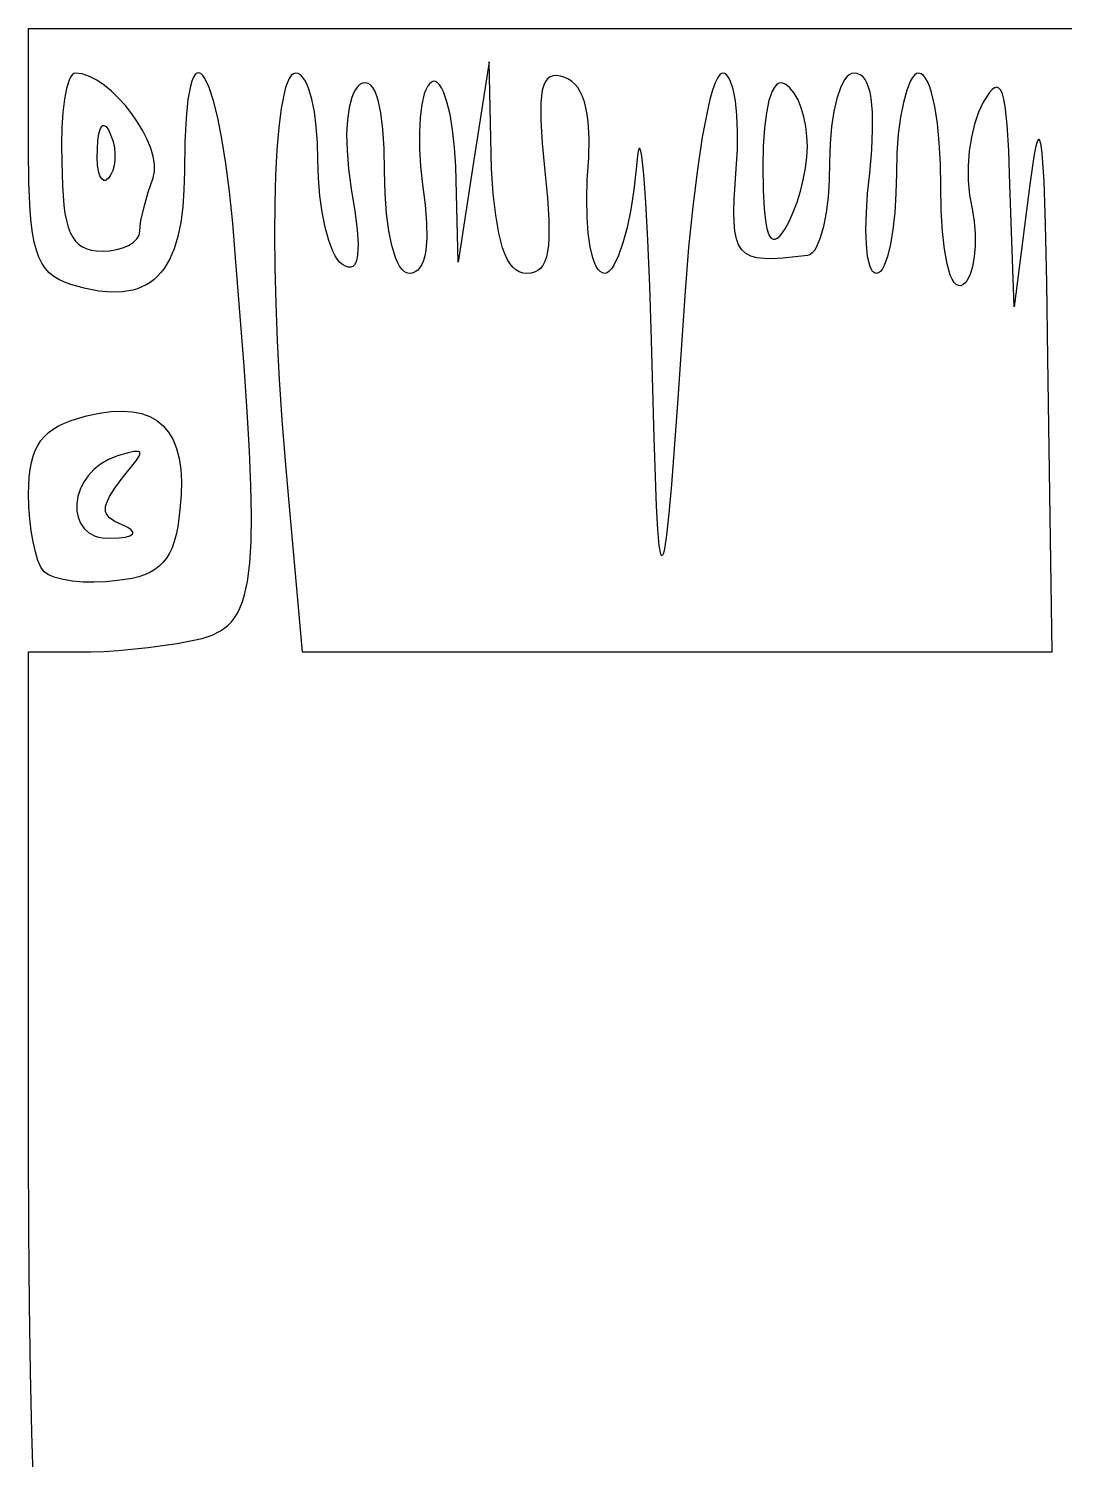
# Model space of a CAD drawing. Extents: x 27 to 7227, y -6929 to 395.
# Drawn here: x 27 to 397, y -6423 to -5913 of the extents above; entities that cross this region are included whole.
import ezdxf

# ---------------------------------------------------------------- set-up
doc = ezdxf.new("R2010")
doc.units = 0

msp = doc.modelspace()

# ---------------------------------------------------------------- linework, layer by layer
at = {"layer": 'Layer 1'}
for p, q in [((27.4645, -5955.89555), (27.4645, -5913.03305)), ((27.4645, -5913.03305), (3627.1245, -5913.03305)), ((43.543871, -5929.072519), (42.980533, -5929.555822)), ((44.1293, -5928.9078), (43.543871, -5929.072519)), ((46.577777, -5929.204681), (44.1293, -5928.9078)), ((49.132065, -5930.055015), (46.577777, -5929.204681)), ((87.547638, -5928.909673), (86.90766, -5929.435437)), ((88.217847, -5928.789117), (87.547638, -5928.909673)), ((88.914217, -5929.067227), (88.217847, -5928.789117)), ((89.632679, -5929.737464), (88.914217, -5929.067227)), ((121.917047, -5929.11963), (121.161787, -5929.747377)), ((122.7146, -5928.9077), (121.917047, -5929.11963)), ((123.588578, -5929.072225), (122.7146, -5928.9077)), ((124.423023, -5929.554172), (123.588578, -5929.072225)), ((191.77085, -5924.9389), (186.2146, -5960.6577)), ((192.5646, -5963.0389), (191.77085, -5924.9389)), ((274.665787, -5929.009196), (274.213005, -5929.310389)), ((275.1145, -5928.9077), (274.665787, -5929.009196)), ((275.839456, -5929.08172), (275.1145, -5928.9077)), ((276.523716, -5929.592927), (275.839456, -5929.08172)), ((321.062858, -5929.063698), (320.203221, -5929.523164)), ((321.94575, -5928.9077), (321.062858, -5929.063698)), ((323.080758, -5929.047227), (321.94575, -5928.9077)), ((324.105308, -5929.465808), (323.080758, -5929.047227)), ((344.221328, -5929.090828), (343.48397, -5929.628586)), ((344.9645, -5928.9077), (344.221328, -5929.090828)), ((345.838478, -5929.118152), (344.9645, -5928.9077)), ((346.672923, -5929.735554), (345.838478, -5929.118152)), ((41.934085, -5931.413073), (41.017862, -5934.349328)), ((42.442775, -5930.341433), (41.934085, -5931.413073)), ((42.980533, -5929.555822), (42.442775, -5930.341433)), ((51.749142, -5931.398341), (49.132065, -5930.055015)), ((54.385988, -5933.174198), (51.749142, -5931.398341)), ((56.999583, -5935.322126), (54.385988, -5933.174198)), ((85.209805, -5933.509377), (84.303662, -5938.371278)), ((85.734674, -5931.728749), (85.209805, -5933.509377)), ((86.301982, -5930.372949), (85.734674, -5931.728749)), ((86.90766, -5929.435437), (86.301982, -5930.372949)), ((90.369162, -5930.793287), (89.632679, -5929.737464)), ((91.879918, -5934.035533), (90.369162, -5930.793287)), ((93.413929, -5938.741641), (91.879918, -5934.035533)), ((119.154131, -5934.004895), (118.572407, -5936.175281)), ((119.779893, -5932.202073), (119.154131, -5934.004895)), ((120.449257, -5930.77888), (119.779893, -5932.202073)), ((121.161787, -5929.747377), (120.449257, -5930.77888)), ((125.21561, -5930.336101), (124.423023, -5929.554172)), ((125.964014, -5931.40057), (125.21561, -5930.336101)), ((126.665909, -5932.73014), (125.964014, -5931.40057)), ((127.31897, -5934.307368), (126.665909, -5932.73014)), ((128.469287, -5938.135037), (127.31897, -5934.307368)), ((144.877976, -5933.731487), (144.099341, -5934.805064)), ((145.73335, -5932.8765), (144.877976, -5933.731487)), ((146.747048, -5932.448038), (145.73335, -5932.8765)), ((147.703772, -5932.350951), (146.747048, -5932.448038)), ((148.602361, -5932.58175), (147.703772, -5932.350951)), ((149.441651, -5933.136948), (148.602361, -5932.58175)), ((150.220479, -5934.013057), (149.441651, -5933.136948)), ((150.937683, -5935.206588), (150.220479, -5934.013057)), ((169.75979, -5933.61904), (169.16254, -5934.84009)), ((170.417502, -5932.693322), (169.75979, -5933.61904)), ((171.13335, -5932.0827), (170.417502, -5932.693322)), ((171.876715, -5931.81974), (171.13335, -5932.0827)), ((172.61543, -5931.913732), (171.876715, -5931.81974)), ((173.344843, -5932.349563), (172.61543, -5931.913732)), ((174.060303, -5933.112116), (173.344843, -5932.349563)), ((174.75716, -5934.186276), (174.060303, -5933.112116)), ((175.430762, -5935.556929), (174.75716, -5934.186276)), ((211.201269, -5933.250264), (210.72165, -5934.960044)), ((211.823903, -5931.904416), (211.201269, -5933.250264)), ((212.593039, -5930.905059), (211.823903, -5931.904416)), ((213.512166, -5930.234751), (212.593039, -5930.905059)), ((214.584772, -5929.876052), (213.512166, -5930.234751)), ((215.814346, -5929.811521), (214.584772, -5929.876052)), ((217.204376, -5930.023717), (215.814346, -5929.811521)), ((218.75835, -5930.4952), (217.204376, -5930.023717)), ((220.050907, -5931.053507), (218.75835, -5930.4952)), ((221.248121, -5931.836218), (220.050907, -5931.053507)), ((222.347666, -5932.844494), (221.248121, -5931.836218)), ((223.347217, -5934.079498), (222.347666, -5932.844494)), ((224.244449, -5935.542395), (223.347217, -5934.079498)), ((272.372811, -5932.4133), (271.443414, -5935.034458)), ((273.297559, -5930.492099), (272.372811, -5932.4133)), ((274.213005, -5929.310389), (273.297559, -5930.492099)), ((277.163794, -5930.425045), (276.523716, -5929.592927)), ((277.756199, -5931.561794), (277.163794, -5930.425045)), ((278.784043, -5934.684076), (277.756199, -5931.561794)), ((293.384191, -5934.124484), (292.73113, -5935.332161)), ((294.086086, -5933.223765), (293.384191, -5934.124484)), ((294.83449, -5932.639305), (294.086086, -5933.223765)), ((295.627077, -5932.380406), (294.83449, -5932.639305)), ((296.461522, -5932.456371), (295.627077, -5932.380406)), ((297.3355, -5932.8765), (296.461522, -5932.456371)), ((298.209478, -5933.413862), (297.3355, -5932.8765)), ((299.043923, -5934.124471), (298.209478, -5933.413862)), ((300.584914, -5936.014272), (299.043923, -5934.124471)), ((317.090232, -5934.139926), (315.794187, -5937.936587)), ((317.810344, -5932.59448), (317.090232, -5934.139926)), ((318.572312, -5931.301345), (317.810344, -5932.59448)), ((319.371489, -5930.27331), (318.572312, -5931.301345)), ((320.203221, -5929.523164), (319.371489, -5930.27331)), ((325.020562, -5930.163442), (324.105308, -5929.465808)), ((325.827684, -5931.14013), (325.020562, -5930.163442)), ((326.527835, -5932.395871), (325.827684, -5931.14013)), ((327.122178, -5933.930665), (326.527835, -5932.395871)), ((327.611877, -5935.744512), (327.122178, -5933.930665)), ((342.049949, -5931.698228), (340.708946, -5934.9771)), ((342.758239, -5930.503533), (342.049949, -5931.698228)), ((343.48397, -5929.628586), (342.758239, -5930.503533)), ((347.46551, -5930.738979), (346.672923, -5929.735554)), ((348.213914, -5932.107497), (347.46551, -5930.738979)), ((348.915809, -5933.820179), (348.213914, -5932.107497)), ((349.56887, -5935.856097), (348.915809, -5933.820179)), ((372.038816, -5934.104233), (371.152243, -5934.749348)), ((372.846325, -5933.919555), (372.038816, -5934.104233)), ((373.578257, -5934.217406), (372.846325, -5933.919555)), ((374.238101, -5935.019878), (373.578257, -5934.217406)), ((40.259769, -5938.234363), (39.687711, -5942.937951)), ((41.017862, -5934.349328), (40.259769, -5938.234363)), ((59.546904, -5937.781661), (56.999583, -5935.322126)), ((61.984931, -5940.492344), (59.546904, -5937.781661)), ((84.303662, -5938.371278), (83.616109, -5945.010976)), ((94.938638, -5944.859289), (93.413929, -5938.741641)), ((118.572407, -5936.175281), (117.542816, -5941.570497)), ((129.396363, -5942.744053), (128.469287, -5938.135037)), ((142.781592, -5937.58939), (141.798706, -5941.192269)), ((143.399772, -5936.092582), (142.781592, -5937.58939)), ((144.099341, -5934.805064), (143.399772, -5936.092582)), ((151.592101, -5936.714052), (150.937683, -5935.206588)), ((152.182569, -5938.531962), (151.592101, -5936.714052)), ((153.167005, -5943.085167), (152.182569, -5938.531962)), ((168.628077, -5936.336704), (167.756812, -5940.077561)), ((169.16254, -5934.84009), (168.628077, -5936.336704)), ((176.6896, -5939.12725), (175.430762, -5935.556929)), ((177.79961, -5943.702159), (176.6896, -5939.12725)), ((210.381556, -5937.051195), (210.1775, -5939.541159)), ((210.72165, -5934.960044), (210.381556, -5937.051195)), ((225.037037, -5937.234346), (224.244449, -5935.542395)), ((225.722654, -5939.156514), (225.037037, -5937.234346)), ((226.298975, -5941.310062), (225.722654, -5939.156514)), ((270.514017, -5938.31604), (269.589272, -5942.218515)), ((271.443414, -5935.034458), (270.514017, -5938.31604)), ((279.579344, -5938.82955), (278.784043, -5934.684076)), ((280.114195, -5943.867993), (279.579344, -5938.82955)), ((291.580812, -5938.631181), (290.653737, -5943.04641)), ((292.73113, -5935.332161), (291.580812, -5938.631181)), ((301.93987, -5938.44358), (300.584914, -5936.014272)), ((303.090187, -5941.310075), (301.93987, -5938.44358)), ((315.794187, -5937.936587), (314.721385, -5942.589013)), ((327.998094, -5937.837412), (327.611877, -5935.744512)), ((328.464732, -5942.860371), (327.998094, -5937.837412)), ((339.507469, -5939.325675), (338.492027, -5944.604429)), ((340.708946, -5934.9771), (339.507469, -5939.325675)), ((350.719187, -5940.813925), (349.56887, -5935.856097)), ((367.98325, -5939.2264), (366.315135, -5942.849435)), ((370.183116, -5935.832809), (367.98325, -5939.2264)), ((371.152243, -5934.749348), (370.183116, -5935.832809)), ((374.829344, -5936.349063), (374.238101, -5935.019878)), ((375.355474, -5938.227051), (374.829344, -5936.349063)), ((375.819981, -5940.675936), (375.355474, -5938.227051)), ((39.687711, -5942.937951), (39.329593, -5948.32987)), ((64.270644, -5943.393713), (61.984931, -5940.492344)), ((66.361021, -5946.425306), (64.270644, -5943.393713)), ((117.542816, -5941.570497), (116.694609, -5948.291214)), ((130.081592, -5947.994886), (129.396363, -5942.744053)), ((141.798706, -5941.192269), (141.169287, -5945.576494)), ((153.88169, -5948.838295), (153.167005, -5943.085167)), ((167.756812, -5940.077561), (167.1646, -5944.683481)), ((178.723584, -5949.160734), (177.79961, -5943.702159)), ((210.1775, -5939.541159), (210.163547, -5945.78729)), ((226.763675, -5943.696155), (226.298975, -5941.310062)), ((227.114429, -5946.315953), (226.763675, -5943.696155)), ((269.589272, -5942.218515), (267.772337, -5951.728012)), ((280.360691, -5949.669181), (280.114195, -5943.867993)), ((290.653737, -5943.04641), (289.968508, -5948.503432)), ((304.017263, -5944.511436), (303.090187, -5941.310075)), ((304.702492, -5947.945341), (304.017263, -5944.511436)), ((314.721385, -5942.589013), (313.909031, -5947.994886)), ((328.531395, -5948.999539), (328.464732, -5942.860371)), ((351.646263, -5946.81355), (350.719187, -5940.813925)), ((366.315135, -5942.849435), (364.907469, -5947.077084)), ((376.578074, -5947.374761), (375.819981, -5940.675936)), ((39.329593, -5948.32987), (39.213321, -5954.279895)), ((52.480277, -5950.579395), (52.950016, -5948.881824)), ((52.950016, -5948.881824), (53.559281, -5947.863281)), ((53.559281, -5947.863281), (53.907516, -5947.617366)), ((53.907516, -5947.617366), (54.280167, -5947.551672)), ((54.280167, -5947.551672), (54.673748, -5947.669688)), ((54.673748, -5947.669688), (55.08477, -5947.974902)), ((55.08477, -5947.974902), (55.945182, -5949.160876)), ((55.945182, -5949.160876), (56.8335, -5951.1375)), ((68.213041, -5949.526662), (66.361021, -5946.425306)), ((69.783683, -5952.637321), (68.213041, -5949.526662)), ((83.616109, -5945.010976), (83.179703, -5953.480793)), ((96.421489, -5952.336155), (94.938638, -5944.859289)), ((116.694609, -5948.291214), (116.031274, -5956.240929)), ((130.506372, -5953.748011), (130.081592, -5947.994886)), ((141.169287, -5945.576494), (140.911939, -5950.704857)), ((154.317322, -5955.763442), (153.88169, -5948.838295)), ((167.1646, -5944.683481), (166.870044, -5949.996335)), ((179.424317, -5955.382055), (178.723584, -5949.160734)), ((210.163547, -5945.78729), (210.651882, -5953.837961)), ((227.464795, -5952.26132), (227.114429, -5946.315953)), ((289.968508, -5948.503432), (289.543728, -5954.927834)), ((305.127272, -5951.509469), (304.702492, -5947.945341)), ((313.909031, -5947.994886), (313.394334, -5954.051887)), ((328.207383, -5956.254916), (328.531395, -5948.999539)), ((338.492027, -5944.604429), (337.709129, -5950.673834)), ((352.331492, -5953.687541), (351.646263, -5946.81355)), ((364.907469, -5947.077084), (363.797459, -5951.76982)), ((377.131529, -5956.622271), (376.578074, -5947.374761)), ((39.213321, -5954.279895), (39.3668, -5960.6578)), ((52.071, -5955.9), (52.17797, -5952.928088)), ((52.17797, -5952.928088), (52.480277, -5950.579395)), ((56.8335, -5951.1375), (57.580741, -5953.283106)), ((57.580741, -5953.283106), (58.04893, -5955.503126)), ((71.029927, -5955.69682), (69.783683, -5952.637321)), ((83.179703, -5953.480793), (83.027, -5963.83305)), ((97.829927, -5961.119916), (96.421489, -5952.336155)), ((130.6521, -5959.8639), (130.506372, -5953.748011)), ((140.911939, -5950.704857), (141.045264, -5956.540151)), ((166.870044, -5949.996335), (166.891748, -5955.857993)), ((210.651882, -5953.837961), (211.6146, -5963.8327)), ((227.33147, -5959.155468), (227.464795, -5952.26132)), ((267.772337, -5951.728012), (266.029817, -5963.246689)), ((280.290928, -5956.102891), (280.360691, -5949.669181)), ((305.273, -5955.1015), (305.127272, -5951.509469)), ((313.394334, -5954.051887), (313.2145, -5960.6577)), ((337.709129, -5950.673834), (337.205284, -5957.394367)), ((352.756272, -5961.268468), (352.331492, -5953.687541)), ((363.797459, -5951.76982), (363.022312, -5956.788119)), ((387.206883, -5953.377503), (386.643739, -5955.422148)), ((387.470869, -5952.80886), (387.206883, -5953.377503)), ((387.723518, -5952.546739), (387.470869, -5952.80886)), ((387.965121, -5952.594192), (387.723518, -5952.546739)), ((388.19597, -5952.954272), (387.965121, -5952.594192)), ((388.626564, -5954.62452), (388.19597, -5952.954272)), ((389.017625, -5957.5819), (388.626564, -5954.62452)), ((27.591622, -5968.068467), (27.4645, -5955.89555)), ((51.915971, -5958.980449), (52.071, -5955.9)), ((52.021391, -5961.642314), (51.915971, -5958.980449)), ((52.071, -5955.9), (52.071, -5955.9)), ((58.04893, -5955.503126), (58.256669, -5957.723147)), ((58.256669, -5957.723147), (58.222562, -5959.868756)), ((71.908752, -5958.644699), (71.029927, -5955.69682)), ((72.377136, -5961.420496), (71.908752, -5958.644699)), ((116.031274, -5956.240929), (115.5563, -5965.323134)), ((141.045264, -5956.540151), (141.587867, -5963.045168)), ((154.4646, -5963.8327), (154.317322, -5955.763442)), ((166.891748, -5955.857993), (167.248316, -5962.110325)), ((179.8646, -5962.2452), (179.424317, -5955.382055)), ((226.69585, -5967.0077), (227.33147, -5959.155468)), ((244.787769, -5957.265623), (244.15835, -5963.0389)), ((245.12457, -5956.027719), (244.787769, -5957.265623)), ((245.297476, -5955.806707), (245.12457, -5956.027719)), ((245.472998, -5955.845562), (245.297476, -5955.806707)), ((245.830729, -5956.686598), (245.472998, -5955.845562)), ((246.195435, -5958.51827), (245.830729, -5956.686598)), ((246.936475, -5965.0233), (246.195435, -5958.51827)), ((279.877, -5963.0389), (280.290928, -5956.102891)), ((289.543728, -5954.927834), (289.398, -5962.2452)), ((304.590871, -5962.815666), (305.094716, -5958.837608)), ((305.094716, -5958.837608), (305.273, -5955.1014)), ((305.273, -5955.1014), (305.273, -5955.1015)), ((327.502, -5964.6265), (328.207383, -5956.254916)), ((337.205284, -5957.394367), (337.027, -5964.6265)), ((363.022312, -5956.788119), (362.619236, -5961.992452)), ((377.50825, -5968.5952), (377.131529, -5956.622271)), ((386.031761, -5958.656257), (384.652, -5968.5952)), ((386.643739, -5955.422148), (386.031761, -5958.656257)), ((389.690452, -5967.455721), (389.017625, -5957.5819)), ((39.3668, -5960.6578), (39.52493, -5969.086729)), ((52.350053, -5963.839088), (52.021391, -5961.642314)), ((52.86475, -5965.524262), (52.350053, -5963.839088)), ((57.503227, -5963.639084), (56.855204, -5965.114975)), ((57.965214, -5961.86554), (57.503227, -5963.639084)), ((58.222562, -5959.868756), (57.965214, -5961.86554)), ((71.9105, -5966.214), (72.392059, -5963.96375)), ((72.392059, -5963.96375), (72.377136, -5961.420496)), ((83.027, -5963.83305), (82.886311, -5970.531487)), ((99.131396, -5971.158251), (97.829927, -5961.119916)), ((130.831934, -5966.350328), (130.6521, -5959.8639)), ((141.587867, -5963.045168), (142.55835, -5970.1827)), ((154.644434, -5971.782602), (154.4646, -5963.8327)), ((167.248316, -5962.110325), (167.95835, -5968.5952)), ((180.65835, -5996.3765), (179.8646, -5962.2452)), ((186.2146, -5960.6577), (180.65835, -5996.3765)), ((193.240528, -5971.934512), (192.5646, -5963.0389)), ((211.6146, -5963.8327), (212.578882, -5973.377839)), ((244.15835, -5963.0389), (243.387854, -5970.567125)), ((266.029817, -5963.246689), (264.398917, -5976.458286)), ((279.210386, -5973.842908), (279.877, -5963.0389)), ((289.398, -5962.2452), (289.511171, -5970.622971)), ((303.807973, -5966.905346), (304.590871, -5962.815666)), ((313.2145, -5960.6577), (313.068772, -5967.07126)), ((326.757859, -5971.858633), (327.502, -5964.6265)), ((337.027, -5964.6265), (336.882823, -5971.858633)), ((352.902, -5969.3889), (352.756272, -5961.268468)), ((362.619236, -5961.992452), (362.625437, -5967.243295)), ((28.035, -5977.971751), (27.591622, -5968.068467)), ((39.52493, -5969.086729), (40.036527, -5975.999478)), ((53.528275, -5966.651329), (52.86475, -5965.524262)), ((54.303422, -5967.17378), (53.528275, -5966.651329)), ((54.721226, -5967.19374), (54.303422, -5967.17378)), ((55.152982, -5967.045106), (54.721226, -5967.19374)), ((56.03975, -5966.2188), (55.152982, -5967.045106)), ((56.855204, -5965.114975), (56.03975, -5966.2188)), ((70.16177, -5971.311363), (71.9105, -5966.214)), ((115.5563, -5965.323134), (115.273175, -5975.441325)), ((131.346631, -5972.613517), (130.831934, -5966.350328)), ((167.95835, -5968.5952), (168.925733, -5975.884678)), ((226.545472, -5973.909604), (226.69585, -5967.0077)), ((247.677515, -5975.100205), (246.936475, -5965.0233)), ((302.792531, -5970.976425), (303.807973, -5966.905346)), ((313.068772, -5967.07126), (312.643992, -5973.122048)), ((353.047728, -5977.8566), (352.902, -5969.3889)), ((362.625437, -5967.243295), (363.078123, -5972.401119)), ((379.09575, -6012.2514), (377.50825, -5968.5952)), ((384.652, -5968.5952), (379.09575, -6012.2514)), ((390.233055, -5982.771072), (389.690452, -5967.455721)), ((68.636281, -5976.631969), (70.16177, -5971.311363)), ((82.886311, -5970.531487), (82.459595, -5976.641585)), ((100.293339, -5982.398836), (99.131396, -5971.158251)), ((132.158985, -5978.504638), (131.346631, -5972.613517)), ((142.55835, -5970.1827), (143.821839, -5978.114015)), ((155.159131, -5978.91395), (154.644434, -5971.782602)), ((194.102491, -5979.583677), (193.240528, -5971.934512)), ((212.578882, -5973.377839), (213.078077, -5981.257972)), ((226.683448, -5980.253403), (226.545472, -5973.909604)), ((243.387854, -5970.567125), (242.310401, -5977.574455)), ((248.399952, -5988.488538), (247.677515, -5975.100205)), ((279.092178, -5978.252529), (279.210386, -5973.842908)), ((289.511171, -5970.622971), (289.856887, -5977.326436)), ((300.250051, -5978.541872), (301.591054, -5974.898675)), ((301.591054, -5974.898675), (302.792531, -5970.976425)), ((312.643992, -5973.122048), (311.958763, -5978.670541)), ((326.311375, -5978.579166), (326.757859, -5971.858633)), ((336.882823, -5971.858633), (336.468895, -5978.579166)), ((363.078123, -5972.401119), (364.0145, -5977.3264)), ((28.404354, -5982.153671), (28.035, -5977.971751)), ((40.036527, -5975.999478), (40.442316, -5978.925074)), ((40.442316, -5978.925074), (40.957401, -5981.51697)), ((67.557277, -5981.50609), (68.636281, -5976.631969)), ((82.459595, -5976.641585), (81.739873, -5982.170322)), ((115.273175, -5975.441325), (115.185388, -5986.498997)), ((133.231787, -5983.874862), (132.158985, -5978.504638)), ((143.821839, -5978.114015), (144.629541, -5984.668666)), ((155.971485, -5985.152329), (155.159131, -5978.91395)), ((168.925733, -5975.884678), (169.446631, -5982.262583)), ((195.187696, -5986.005), (194.102491, -5979.583677)), ((227.100476, -5985.927475), (226.683448, -5980.253403)), ((242.310401, -5977.574455), (240.991101, -5983.91206)), ((264.398917, -5976.458286), (262.916843, -5991.046543)), ((279.157678, -5982.051722), (279.092178, -5978.252529)), ((289.856887, -5977.326436), (290.444448, -5982.392799)), ((298.81603, -5981.775789), (300.250051, -5978.541872)), ((311.958763, -5978.670541), (311.031687, -5983.577212)), ((326.162547, -5984.648571), (326.311375, -5978.579166)), ((336.468895, -5978.579166), (335.813121, -5984.648571)), ((353.472508, -5985.338314), (353.047728, -5977.8566)), ((364.0145, -5977.3264), (364.724534, -5981.80673)), ((28.887653, -5985.865851), (28.404354, -5982.153671)), ((40.957401, -5981.51697), (41.588757, -5983.790282)), ((41.588757, -5983.790282), (42.343362, -5985.760125)), ((66.861294, -5986.710473), (67.1481, -5985.26405)), ((67.148, -5985.264), (67.25497, -5983.566429)), ((67.1481, -5985.26405), (67.148, -5985.264)), ((67.25497, -5983.566429), (67.557277, -5981.50609)), ((81.739873, -5982.170322), (80.72017, -5987.124673)), ((101.2832, -5994.78935), (100.293339, -5982.398836)), ((134.527832, -5988.57536), (133.231787, -5983.874862)), ((144.629541, -5984.668666), (144.972156, -5989.883858)), ((157.044287, -5990.423325), (155.971485, -5985.152329)), ((169.446631, -5982.262583), (169.521045, -5987.710312)), ((213.078077, -5981.257972), (213.093579, -5987.594018)), ((240.991101, -5983.91206), (239.495069, -5989.431113)), ((279.437116, -5985.278855), (279.157678, -5982.051722)), ((279.960725, -5987.9723), (279.437116, -5985.278855)), ((290.444448, -5982.392799), (290.831827, -5984.323693)), ((290.831827, -5984.323693), (291.283156, -5985.859263)), ((296.330716, -5985.929809), (297.3355, -5984.4702)), ((297.3355, -5984.4702), (298.81603, -5981.775789)), ((311.031687, -5983.577212), (309.88137, -5987.702539)), ((326.311375, -5989.927325), (326.162547, -5984.648571)), ((335.813121, -5984.648571), (334.943406, -5989.927325)), ((354.157737, -5991.741024), (353.472508, -5985.338314)), ((364.724534, -5981.80673), (365.081102, -5986.231255)), ((390.664036, -6003.723286), (390.233055, -5982.771072)), ((29.496526, -5989.140849), (28.887653, -5985.865851)), ((30.2426, -5992.011219), (29.496526, -5989.140849)), ((42.343362, -5985.760125), (43.228192, -5987.441614)), ((43.228192, -5987.441614), (44.250223, -5988.849864)), ((44.250223, -5988.849864), (45.416431, -5989.999991)), ((45.416431, -5989.999991), (46.733792, -5990.907109)), ((61.063166, -5991.193921), (63.080106, -5990.324206)), ((63.080106, -5990.324206), (64.762183, -5989.268457)), ((64.762183, -5989.268457), (66.044284, -5988.054577)), ((66.044284, -5988.054577), (66.861294, -5986.710473)), ((80.72017, -5987.124673), (79.393509, -5991.511617)), ((115.185388, -5986.498997), (115.296426, -5998.399643)), ((136.009912, -5992.457302), (134.527832, -5988.57536)), ((144.972156, -5989.883858), (144.840381, -5993.7968)), ((158.340332, -5994.652524), (157.044287, -5990.423325)), ((169.521045, -5987.710312), (169.148975, -5992.209262)), ((196.53335, -5991.217087), (195.187696, -5986.005)), ((212.914133, -5990.220797), (212.606787, -5992.5069)), ((213.093579, -5987.594018), (212.914133, -5990.220797)), ((227.787256, -5990.8202), (227.100476, -5985.927475)), ((239.495069, -5989.431113), (237.887415, -5993.982782)), ((249.085181, -6004.927852), (248.399952, -5988.488538)), ((280.758734, -5990.170425), (279.960725, -5987.9723)), ((281.861375, -5991.9116), (280.758734, -5990.170425)), ((291.283156, -5985.859263), (291.799598, -5987.004158)), ((291.799598, -5987.004158), (292.382314, -5987.763031)), ((292.382314, -5987.763031), (293.032468, -5988.140531)), ((293.032468, -5988.140531), (293.751223, -5988.141308)), ((293.751223, -5988.141308), (294.53974, -5987.770013)), ((294.53974, -5987.770013), (295.399184, -5987.031296)), ((295.399184, -5987.031296), (296.330716, -5985.929809)), ((309.88137, -5987.702539), (308.526414, -5990.906995)), ((326.757859, -5994.2759), (326.311375, -5989.927325)), ((334.943406, -5989.927325), (333.887657, -5994.2759)), ((365.081102, -5986.231255), (365.102806, -5990.469749)), ((31.137502, -5994.509518), (30.2426, -5992.011219)), ((32.192859, -5996.668302), (31.137502, -5994.509518)), ((46.733792, -5990.907109), (48.209284, -5991.586334)), ((48.209284, -5991.586334), (49.849881, -5992.052781)), ((49.849881, -5992.052781), (51.662561, -5992.321564)), ((51.662561, -5992.321564), (53.6543, -5992.4078)), ((53.6543, -5992.4078), (56.285149, -5992.263623)), ((56.285149, -5992.263623), (58.776476, -5991.849695)), ((58.776476, -5991.849695), (61.063166, -5991.193921)), ((77.752914, -5995.338128), (75.791407, -5998.611185)), ((79.393509, -5991.511617), (77.752914, -5995.338128)), ((104.320257, -6033.438071), (101.2832, -5994.78935)), ((136.809089, -5994.044805), (136.009912, -5992.457302)), ((137.640821, -5995.371858), (136.809089, -5994.044805)), ((138.500458, -5996.419858), (137.640821, -5995.371858)), ((144.593691, -5995.276554), (144.224915, -5996.444698)), ((144.840381, -5993.7968), (144.593691, -5995.276554)), ((159.060444, -5996.353196), (158.340332, -5994.652524)), ((168.795508, -5994.097132), (168.33042, -5995.74083)), ((169.148975, -5992.209262), (168.795508, -5994.097132)), ((197.315473, -5993.375482), (196.53335, -5991.217087)), ((198.176661, -5995.238546), (197.315473, -5993.375482)), ((199.121564, -5996.808603), (198.176661, -5995.238546)), ((212.169217, -5994.467442), (211.599097, -5996.117538)), ((212.606787, -5992.5069), (212.169217, -5994.467442)), ((228.734485, -5994.819956), (227.787256, -5990.8202)), ((229.302861, -5996.450089), (228.734485, -5994.819956)), ((237.887415, -5993.982782), (236.233252, -5997.418239)), ((262.916843, -5991.046543), (261.6208, -6006.6952)), ((283.29888, -5993.234196), (281.861375, -5991.9116)), ((285.101479, -5994.176582), (283.29888, -5993.234196)), ((287.299403, -5994.777127), (285.101479, -5994.176582)), ((289.922884, -5995.074203), (287.299403, -5994.777127)), ((293.002154, -5995.106178), (289.922884, -5995.074203)), ((296.567442, -5994.911423), (293.002154, -5995.106178)), ((305.277, -5993.9952), (296.567442, -5994.911423)), ((306.150978, -5993.681839), (305.277, -5993.9952)), ((306.985423, -5993.051057), (306.150978, -5993.681839)), ((307.77801, -5992.120296), (306.985423, -5993.051057)), ((308.526414, -5990.906995), (307.77801, -5992.120296)), ((327.502, -5997.554772), (326.757859, -5994.2759)), ((333.887657, -5994.2759), (332.673777, -5997.554772)), ((355.084812, -5996.971712), (354.157737, -5991.741024)), ((364.80825, -5994.391988), (364.216038, -5997.867747)), ((365.102806, -5990.469749), (364.80825, -5994.391988)), ((33.4203, -5998.520129), (32.192859, -5996.668302)), ((34.83145, -6000.097552), (33.4203, -5998.520129)), ((36.437938, -6001.43313), (34.83145, -6000.097552)), ((74.688132, -6000.042347), (73.502012, -6001.337762)), ((75.791407, -5998.611185), (74.688132, -6000.042347)), ((115.296426, -5998.399643), (115.609779, -6011.04676)), ((139.38335, -5997.1702), (138.500458, -5996.419858)), ((140.509056, -5997.774048), (139.38335, -5997.1702)), ((141.505701, -5998.094191), (140.509056, -5997.774048)), ((142.374446, -5998.125978), (141.505701, -5998.094191)), ((143.116455, -5997.864759), (142.374446, -5998.125978)), ((143.732891, -5997.305883), (143.116455, -5997.864759)), ((144.224915, -5996.444698), (143.732891, -5997.305883)), ((159.822412, -5997.765512), (159.060444, -5996.353196)), ((160.621589, -5998.880173), (159.822412, -5997.765512)), ((161.453321, -5999.687876), (160.621589, -5998.880173)), ((162.312958, -6000.179319), (161.453321, -5999.687876)), ((163.19585, -6000.3452), (162.312958, -6000.179319)), ((164.330664, -6000.215363), (163.19585, -6000.3452)), ((165.353858, -5999.827402), (164.330664, -6000.215363)), ((166.26543, -5999.183643), (165.353858, -5999.827402)), ((167.065381, -5998.286411), (166.26543, -5999.183643)), ((167.753711, -5997.138031), (167.065381, -5998.286411)), ((168.33042, -5995.74083), (167.753711, -5997.138031)), ((200.154834, -5998.08798), (199.121564, -5996.808603)), ((201.281122, -5999.079002), (200.154834, -5998.08798)), ((202.505079, -5999.783996), (201.281122, -5999.079002)), ((203.831354, -6000.205287), (202.505079, -5999.783996)), ((205.2646, -6000.3452), (203.831354, -6000.205287)), ((206.678855, -6000.240361), (205.2646, -6000.3452)), ((207.946607, -5999.915767), (206.678855, -6000.240361)), ((209.070182, -5999.356303), (207.946607, -5999.915767)), ((210.051905, -5998.546853), (209.070182, -5999.356303)), ((210.894101, -5997.472303), (210.051905, -5998.546853)), ((211.599097, -5996.117538), (210.894101, -5997.472303)), ((229.932862, -5997.815122), (229.302861, -5996.450089)), ((230.623323, -5998.901102), (229.932862, -5997.815122)), ((231.373084, -5999.694077), (230.623323, -5998.901102)), ((232.18098, -6000.180094), (231.373084, -5999.694077)), ((233.04585, -6000.3452), (232.18098, -6000.180094)), ((233.807238, -6000.152963), (233.04585, -6000.3452)), ((234.597693, -5999.588655), (233.807238, -6000.152963)), ((235.409078, -5998.670879), (234.597693, -5999.588655)), ((236.233252, -5997.418239), (235.409078, -5998.670879)), ((327.985691, -5998.749467), (327.502, -5997.554772)), ((328.543797, -5999.624414), (327.985691, -5998.749467)), ((329.176316, -6000.162172), (328.543797, -5999.624414)), ((329.88325, -6000.3453), (329.176316, -6000.162172)), ((330.617508, -6000.162172), (329.88325, -6000.3453)), ((331.329673, -5999.624414), (330.617508, -6000.162172)), ((332.016259, -5998.749467), (331.329673, -5999.624414)), ((332.673777, -5997.554772), (332.016259, -5998.749467)), ((356.23513, -6000.937362), (355.084812, -5996.971712)), ((364.216038, -5997.867747), (363.344773, -6000.766802)), ((38.251391, -6002.559418), (36.437938, -6001.43313)), ((40.283436, -6003.508973), (38.251391, -6002.559418)), ((42.5457, -6004.31435), (40.283436, -6003.508973)), ((47.709355, -6005.708443), (42.5457, -6004.31435)), ((52.48931, -6006.61187), (47.709355, -6005.708443)), ((67.911653, -6005.179389), (66.298233, -6005.809147)), ((69.43787, -6004.418243), (67.911653, -6005.179389)), ((70.877753, -6003.524838), (69.43787, -6004.418243)), ((72.232177, -6002.498302), (70.877753, -6003.524838)), ((73.502012, -6001.337762), (72.232177, -6002.498302)), ((249.7146, -6024.1577), (249.085181, -6004.927852)), ((356.888191, -6002.416729), (356.23513, -6000.937362)), ((357.590086, -6003.544955), (356.888191, -6002.416729)), ((358.33849, -6004.310412), (357.590086, -6003.544955)), ((359.131077, -6004.701473), (358.33849, -6004.310412)), ((359.965522, -6004.706512), (359.131077, -6004.701473)), ((360.8395, -6004.3139), (359.965522, -6004.706512)), ((361.555348, -6003.749197), (360.8395, -6004.3139)), ((362.21306, -6002.958928), (361.555348, -6003.749197)), ((363.344773, -6000.766802), (362.21306, -6002.958928)), ((391.002, -6030.5077), (390.664036, -6003.723286)), ((56.89254, -6007.017654), (52.48931, -6006.61187)), ((60.926023, -6006.91882), (56.89254, -6007.017654)), ((64.596736, -6006.308391), (60.926023, -6006.91882)), ((66.298233, -6005.809147), (64.596736, -6006.308391)), ((261.6208, -6006.6952), (258.927941, -6046.675777)), ((115.609779, -6011.04676), (116.128934, -6024.343841)), ((116.128934, -6024.343841), (116.857381, -6038.19438)), ((250.584298, -6058.926131), (249.7146, -6024.1577)), ((391.00235, -6030.508), (391.002, -6030.5077)), ((392.58985, -6135.283), (391.00235, -6030.508)), ((105.421947, -6049.57775), (104.320257, -6033.438071)), ((116.857381, -6038.19438), (117.798607, -6052.501874)), ((42.657721, -6052.764539), (48.10235, -6051.1476)), ((48.10235, -6051.1476), (52.697418, -6050.161614)), ((52.697418, -6050.161614), (56.957623, -6049.584905)), ((56.957623, -6049.584905), (60.882965, -6049.417473)), ((60.882965, -6049.417473), (64.473444, -6049.659319)), ((64.473444, -6049.659319), (67.729059, -6050.310442)), ((67.729059, -6050.310442), (70.649811, -6051.370842)), ((70.649811, -6051.370842), (73.2357, -6052.84052)), ((106.231792, -6063.771041), (105.421947, -6049.57775)), ((258.927941, -6046.675777), (256.74668, -6075.61513)), ((34.596198, -6057.077433), (36.281366, -6055.832358)), ((36.281366, -6055.832358), (38.180475, -6054.707044)), ((38.180475, -6054.707044), (40.302826, -6053.688701)), ((40.302826, -6053.688701), (42.657721, -6052.764539)), ((73.2357, -6052.84052), (75.486725, -6054.719475)), ((75.486725, -6054.719475), (77.402887, -6057.007707)), ((117.798607, -6052.501874), (118.9561, -6067.169815)), ((29.808893, -6063.511139), (30.731317, -6061.659122)), ((30.731317, -6061.659122), (31.830475, -6059.978025)), ((31.830475, -6059.978025), (33.115668, -6058.455059)), ((33.115668, -6058.455059), (34.596198, -6057.077433)), ((77.402887, -6057.007707), (78.984186, -6059.705217)), ((78.984186, -6059.705217), (80.230621, -6062.812004)), ((251.463302, -6083.378927), (250.584298, -6058.926131)), ((28.457037, -6067.779094), (29.0539, -6065.546866)), ((29.0539, -6065.546866), (29.808893, -6063.511139)), ((55.987679, -6066.689287), (53.154717, -6068.324846)), ((59.2148, -6065.4351), (55.987679, -6066.689287)), ((62.60374, -6064.44136), (59.2148, -6065.4351)), ((65.043902, -6063.8848), (62.60374, -6064.44136)), ((66.553887, -6063.830534), (65.043902, -6063.8848)), ((65.688823, -6067.332637), (66.857744, -6065.489338)), ((66.965877, -6064.012109), (66.553887, -6063.830534)), ((66.857744, -6065.489338), (67.115481, -6064.833372)), ((67.1523, -6064.343675), (66.965877, -6064.012109)), ((67.115481, -6064.833372), (67.1523, -6064.343675)), ((80.230621, -6062.812004), (81.142194, -6066.328069)), ((81.142194, -6066.328069), (81.718903, -6070.253411)), ((106.739328, -6076.150494), (106.231792, -6063.771041)), ((27.700495, -6072.884208), (28.009003, -6070.220611)), ((28.009003, -6070.220611), (28.457037, -6067.779094)), ((50.719403, -6070.276665), (48.685224, -6072.47963)), ((53.154717, -6068.324846), (50.719403, -6070.276665)), ((60.8023, -6073.3726), (65.688823, -6067.332637)), ((81.718903, -6070.253411), (81.960748, -6074.58803)), ((118.9561, -6067.169815), (120.33335, -6082.1017)), ((27.46485, -6078.9288), (27.700495, -6072.884208)), ((47.055671, -6074.868631), (45.83423, -6077.378554)), ((48.685224, -6072.47963), (47.055671, -6074.868631)), ((56.337456, -6079.883802), (58.197808, -6076.921204)), ((58.197808, -6076.921204), (60.8023, -6073.3726)), ((81.960748, -6074.58803), (81.867731, -6079.331926)), ((106.934091, -6086.848658), (106.739328, -6076.150494)), ((256.74668, -6075.61513), (255.821737, -6085.982138)), ((27.573371, -6083.41068), (27.46485, -6078.9288)), ((45.024392, -6079.944288), (44.629644, -6082.500719)), ((45.83423, -6077.378554), (45.024392, -6079.944288)), ((55.221245, -6082.344108), (56.337456, -6079.883802)), ((81.867731, -6079.331926), (81.43985, -6084.4851)), ((120.33335, -6082.1017), (125.09585, -6135.283)), ((27.88653, -6087.846056), (27.573371, -6083.41068)), ((44.629644, -6082.500719), (44.653475, -6084.982735)), ((44.653475, -6084.982735), (45.099374, -6087.325225)), ((45.099374, -6087.325225), (45.970829, -6089.463074)), ((54.849175, -6084.385837), (54.942193, -6083.412062)), ((54.942193, -6085.275897), (54.849175, -6084.385837)), ((54.942193, -6083.412062), (55.221245, -6082.344108)), ((55.221245, -6086.092706), (54.942193, -6085.275897)), ((55.686333, -6086.846729), (55.221245, -6086.092706)), ((56.337456, -6087.54843), (55.686333, -6086.846729)), ((81.43985, -6084.4851), (80.64765, -6090.75292)), ((106.805615, -6095.998083), (106.934091, -6086.848658)), ((251.932454, -6091.69917), (251.463302, -6083.378927)), ((255.821737, -6085.982138), (254.9933, -6093.634189)), ((28.385724, -6092.114004), (27.88653, -6087.846056)), ((29.05235, -6096.0936), (28.385724, -6092.114004)), ((45.970829, -6089.463074), (47.271329, -6091.331173)), ((47.271329, -6091.331173), (49.004362, -6092.864407)), ((58.197808, -6088.836722), (56.337456, -6087.54843)), ((60.8023, -6090.0413), (58.197808, -6088.836722)), ((62.813016, -6090.929618), (60.8023, -6090.0413)), ((60.8023, -6090.0413), (60.8023, -6090.0413)), ((64.0889, -6091.79003), (62.813016, -6090.929618)), ((64.639253, -6092.594633), (64.0889, -6091.79003)), ((80.64765, -6090.75292), (80.091676, -6093.472324)), ((252.435326, -6097.395156), (251.932454, -6091.69917)), ((29.867804, -6099.663921), (29.05235, -6096.0936)), ((49.004362, -6092.864407), (51.173418, -6093.997664)), ((51.173418, -6093.997664), (52.422544, -6094.393954)), ((52.422544, -6094.393954), (53.781984, -6094.665833)), ((53.781984, -6094.665833), (56.83355, -6094.8038)), ((56.83355, -6094.8038), (59.771353, -6094.69683)), ((59.771353, -6094.69683), (62.030125, -6094.394523)), ((62.030125, -6094.394523), (63.600566, -6093.924784)), ((63.600566, -6093.924784), (64.473375, -6093.315519)), ((64.473375, -6093.315519), (64.645262, -6092.967284)), ((64.645262, -6092.967284), (64.639253, -6092.594633)), ((79.418268, -6095.932442), (78.619286, -6098.146066)), ((80.091676, -6093.472324), (79.418268, -6095.932442)), ((106.343437, -6103.731319), (106.805615, -6095.998083)), ((252.982383, -6100.451767), (252.435326, -6097.395156)), ((254.9933, -6093.634189), (254.250905, -6098.5864)), ((30.813483, -6102.704044), (29.867804, -6099.663921)), ((31.870783, -6105.093045), (30.813483, -6102.704044)), ((76.612044, -6101.884986), (75.387506, -6103.435862)), ((77.686591, -6100.125984), (76.612044, -6101.884986)), ((78.619286, -6098.146066), (77.686591, -6100.125984)), ((253.27575, -6100.985584), (252.982383, -6100.451767)), ((253.427966, -6101.003043), (253.27575, -6100.985584)), ((253.584087, -6100.853887), (253.427966, -6101.003043)), ((253.908703, -6100.05479), (253.584087, -6100.853887)), ((254.250905, -6098.5864), (253.908703, -6100.05479)), ((33.0211, -6106.71), (31.870783, -6105.093045)), ((33.02115, -6106.7101), (33.0211, -6106.71)), ((34.602447, -6107.82321), (33.02115, -6106.7101)), ((36.890673, -6108.768889), (34.602447, -6107.82321)), ((68.826666, -6107.813902), (66.730089, -6108.515993)), ((70.732558, -6106.967632), (68.826666, -6107.813902)), ((72.455902, -6105.964396), (70.732558, -6106.967632)), ((74.004839, -6104.791403), (72.455902, -6105.964396)), ((75.387506, -6103.435862), (74.004839, -6104.791403)), ((105.537093, -6110.180915), (106.343437, -6103.731319)), ((39.77421, -6109.528533), (36.890673, -6108.768889)), ((43.141438, -6110.083537), (39.77421, -6109.528533)), ((46.880735, -6110.4153), (43.141438, -6110.083537)), ((50.880483, -6110.505217), (46.880735, -6110.4153)), ((55.029061, -6110.334685), (50.880483, -6110.505217)), ((59.21485, -6109.8851), (55.029061, -6110.334685)), ((64.434686, -6109.086697), (59.21485, -6109.8851)), ((66.730089, -6108.515993), (64.434686, -6109.086697)), ((104.376117, -6115.479421), (105.537093, -6110.180915)), ((102.850046, -6119.759387), (103.659372, -6117.738437)), ((103.659372, -6117.738437), (104.376117, -6115.479421)), ((100.948414, -6123.153362), (101.946829, -6121.558839)), ((101.946829, -6121.558839), (102.850046, -6119.759387)), ((92.885516, -6129.34484), (95.976613, -6127.813539)), ((95.976613, -6127.813539), (97.368901, -6126.873045)), ((97.368901, -6126.873045), (98.660758, -6125.793896)), ((98.660758, -6125.793896), (99.853493, -6124.559525)), ((99.853493, -6124.559525), (100.948414, -6123.153362)), ((70.1286, -6133.794569), (80.49695, -6132.26908)), ((80.49695, -6132.26908), (89.377, -6130.52035)), ((89.377, -6130.52035), (92.885516, -6129.34484)), ((27.4645, -6312.28885), (27.4645, -6135.28285)), ((27.4645, -6135.28285), (49.6895, -6135.28285)), ((49.6895, -6135.28285), (54.390005, -6135.17588)), ((54.390005, -6135.17588), (59.462575, -6134.873573)), ((59.462575, -6134.873573), (70.1286, -6133.794569)), ((125.09585, -6135.283), (258.44585, -6135.283)), ((258.44585, -6135.283), (392.58985, -6135.283)), ((27.530774, -6341.584102), (27.4645, -6312.28885)), ((27.734249, -6368.206268), (27.530774, -6341.584102)), ((28.0819, -6392.235576), (27.734249, -6368.206268)), ((28.580703, -6413.752252), (28.0819, -6392.235576)), ((29.237636, -6432.836523), (28.580703, -6413.752252))]:
    msp.add_line(p, q, dxfattribs=at)

doc.saveas('drawing.dxf')
